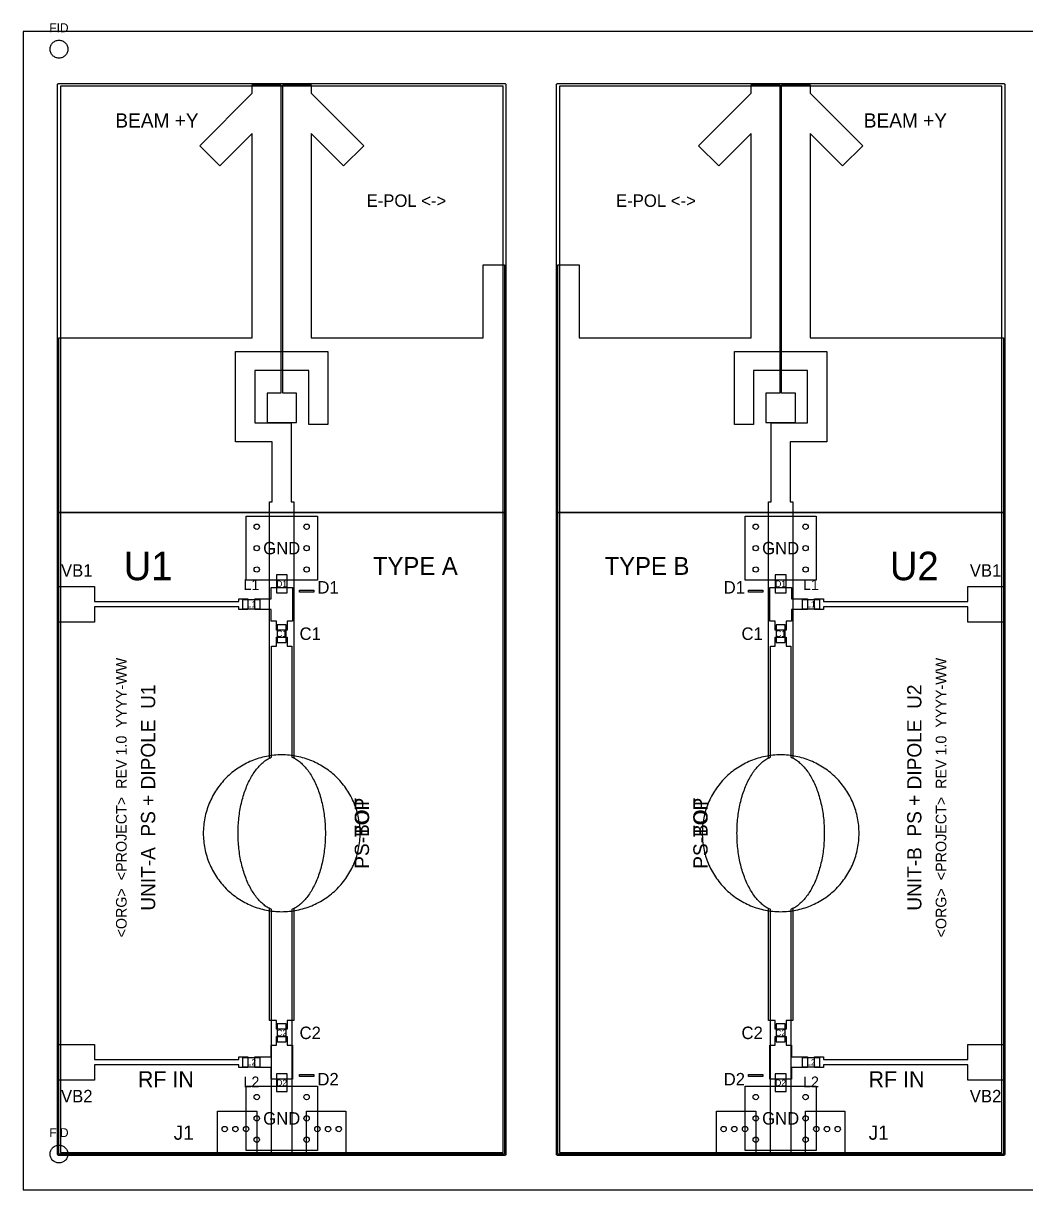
# Model space of a CAD drawing. Header units: millimetres. Extents: x -2 to 225, y -2 to 64.
# Drawn here: x -2 to 54.2, y -2 to 63.5 of the extents above; entities that cross this region are included whole.
import ezdxf
from ezdxf.enums import TextEntityAlignment as Align

# ---------------------------------------------------------------- set-up
doc = ezdxf.new("R2010")
doc.units = ezdxf.units.MM
for name, color, linetype in [('ASSY_BOT', 4, 'Continuous'), ('ASSY_TOP', 4, 'Continuous'), ('BOT', 5, 'Continuous'), ('MID', 3, 'Continuous'), ('MID_CUTOUT', 3, 'Continuous'), ('OUTLINE', 7, 'Continuous'), ('PORT', 2, 'Continuous'), ('SILK_BOT', 8, 'Continuous'), ('SILK_TOP', 7, 'Continuous'), ('TOP', 1, 'Continuous'), ('VIA', 6, 'Continuous')]:
    doc.layers.add(name, color=color, linetype=linetype)

msp = doc.modelspace()

# ---------------------------------------------------------------- linework, layer by layer
at = {"layer": 'ASSY_BOT'}
for points in [[(12.25, 6.3), (12.75, 6.3), (12.75, 7.3), (12.25, 7.3)], [(40.25, 6.3), (40.75, 6.3), (40.75, 7.3), (40.25, 7.3)], [(10.3, 4.9), (11.3, 4.9), (11.3, 5.4), (10.3, 5.4)], [(41.7, 4.9), (42.7, 4.9), (42.7, 5.4), (41.7, 5.4)], [(12.2, 3.5), (12.8, 3.5), (12.8, 4.5), (12.2, 4.5)], [(40.2, 3.5), (40.8, 3.5), (40.8, 4.5), (40.2, 4.5)]]:
    msp.add_lwpolyline(points, close=True, dxfattribs=at)
at = {"layer": 'ASSY_TOP'}
for points in [[(12.2, 31.5), (12.8, 31.5), (12.8, 32.5), (12.2, 32.5)], [(40.2, 31.5), (40.8, 31.5), (40.8, 32.5), (40.2, 32.5)], [(10.3, 30.6), (11.3, 30.6), (11.3, 31.1), (10.3, 31.1)], [(41.7, 30.6), (42.7, 30.6), (42.7, 31.1), (41.7, 31.1)], [(12.25, 28.7), (12.75, 28.7), (12.75, 29.7), (12.25, 29.7)], [(40.25, 28.7), (40.75, 28.7), (40.75, 29.7), (40.25, 29.7)]]:
    msp.add_lwpolyline(points, close=True, dxfattribs=at)
at = {"layer": 'BOT'}
for points in [[(11.731, 13.822), (11.675, 13.857), (11.618, 13.895), (11.562, 13.935), (11.507, 13.977), (11.452, 14.022), (11.398, 14.07), (11.345, 14.12), (11.292, 14.172), (11.24, 14.226), (11.189, 14.283), (11.139, 14.342), (11.089, 14.403), (11.041, 14.466), (10.993, 14.531), (10.946, 14.599), (10.9, 14.668), (10.855, 14.74), (10.811, 14.813), (10.768, 14.889), (10.726, 14.966), (10.685, 15.045), (10.645, 15.126), (10.606, 15.209), (10.569, 15.293), (10.532, 15.379), (10.497, 15.466), (10.463, 15.555), (10.43, 15.646), (10.399, 15.738), (10.368, 15.831), (10.339, 15.926), (10.312, 16.022), (10.285, 16.119), (10.26, 16.217), (10.236, 16.316), (10.214, 16.416), (10.193, 16.518), (10.174, 16.62), (10.155, 16.723), (10.139, 16.826), (10.123, 16.931), (10.11, 17.036), (10.097, 17.142), (10.086, 17.248), (10.077, 17.354), (10.068, 17.461), (10.062, 17.569), (10.057, 17.676), (10.053, 17.784), (10.051, 17.892), (10.05, 18), (10.051, 18.108), (10.053, 18.216), (10.057, 18.324), (10.062, 18.431), (10.068, 18.539), (10.077, 18.646), (10.086, 18.752), (10.097, 18.858), (10.11, 18.964), (10.123, 19.069), (10.139, 19.174), (10.155, 19.277), (10.174, 19.38), (10.193, 19.482), (10.214, 19.584), (10.236, 19.684), (10.26, 19.783), (10.285, 19.881), (10.312, 19.978), (10.339, 20.074), (10.368, 20.169), (10.399, 20.262), (10.43, 20.354), (10.463, 20.445), (10.497, 20.534), (10.532, 20.621), (10.569, 20.707), (10.606, 20.791), (10.645, 20.874), (10.685, 20.955), (10.726, 21.034), (10.768, 21.111), (10.811, 21.187), (10.855, 21.26), (10.9, 21.332), (10.946, 21.401), (10.993, 21.469), (11.041, 21.534), (11.089, 21.597), (11.139, 21.658), (11.189, 21.717), (11.24, 21.774), (11.292, 21.828), (11.345, 21.88), (11.398, 21.93), (11.452, 21.978), (11.507, 22.023), (11.562, 22.065), (11.618, 22.105), (11.675, 22.143), (11.731, 22.178), (11.789, 22.211), (11.815, 22.224), (11.815, 35.99), (11.815, 36), (11.815, 36.6), (11.965, 36.6), (11.965, 39.965), (9.915, 39.965), (9.915, 40.5), (9.915, 41.035), (9.915, 43.965), (9.915, 44.5), (9.915, 45.035), (15.085, 45.035), (15.085, 44.5), (15.085, 43.965), (15.085, 40.93), (14.015, 40.93), (14.015, 43.965), (10.985, 43.965), (10.985, 41.035), (11.965, 41.035), (13.035, 41.035), (13.035, 39.965), (13.035, 36.6), (13.185, 36.6), (13.185, 36), (13.185, 35.99), (13.185, 22.224), (13.211, 22.211), (13.269, 22.178), (13.325, 22.143), (13.382, 22.105), (13.438, 22.065), (13.493, 22.023), (13.548, 21.978), (13.602, 21.93), (13.655, 21.88), (13.708, 21.828), (13.76, 21.774), (13.811, 21.717), (13.861, 21.658), (13.911, 21.597), (13.959, 21.534), (14.007, 21.469), (14.054, 21.401), (14.1, 21.332), (14.145, 21.26), (14.189, 21.187), (14.232, 21.111), (14.274, 21.034), (14.315, 20.955), (14.355, 20.874), (14.394, 20.791), (14.431, 20.707), (14.468, 20.621), (14.503, 20.534), (14.537, 20.445), (14.57, 20.354), (14.601, 20.262), (14.632, 20.169), (14.661, 20.074), (14.688, 19.978), (14.715, 19.881), (14.74, 19.783), (14.764, 19.684), (14.786, 19.584), (14.807, 19.482), (14.826, 19.38), (14.845, 19.277), (14.861, 19.174), (14.877, 19.069), (14.89, 18.964), (14.903, 18.858), (14.914, 18.752), (14.923, 18.646), (14.932, 18.539), (14.938, 18.431), (14.943, 18.324), (14.947, 18.216), (14.949, 18.108), (14.95, 18), (14.949, 17.892), (14.947, 17.784), (14.943, 17.676), (14.938, 17.569), (14.932, 17.461), (14.923, 17.354), (14.914, 17.248), (14.903, 17.142), (14.89, 17.036), (14.877, 16.931), (14.861, 16.826), (14.845, 16.723), (14.826, 16.62), (14.807, 16.518), (14.786, 16.416), (14.764, 16.316), (14.74, 16.217), (14.715, 16.119), (14.688, 16.022), (14.661, 15.926), (14.632, 15.831), (14.601, 15.738), (14.57, 15.646), (14.537, 15.555), (14.503, 15.466), (14.468, 15.379), (14.431, 15.293), (14.394, 15.209), (14.355, 15.126), (14.315, 15.045), (14.274, 14.966), (14.232, 14.889), (14.189, 14.813), (14.145, 14.74), (14.1, 14.668), (14.054, 14.599), (14.007, 14.531), (13.959, 14.466), (13.911, 14.403), (13.861, 14.342), (13.811, 14.283), (13.76, 14.226), (13.708, 14.172), (13.655, 14.12), (13.602, 14.07), (13.548, 14.022), (13.493, 13.977), (13.438, 13.935), (13.382, 13.895), (13.325, 13.857), (13.269, 13.822), (13.211, 13.789), (13.185, 13.776), (13.185, 7.5), (12.8, 7.5), (12.8, 7), (12.2, 7), (12.2, 7.5), (11.815, 7.5), (11.815, 13.776), (11.789, 13.789)], [(39.815, 7.5), (39.815, 13.776), (39.789, 13.789), (39.731, 13.822), (39.675, 13.857), (39.618, 13.895), (39.562, 13.935), (39.507, 13.977), (39.452, 14.022), (39.398, 14.07), (39.345, 14.12), (39.292, 14.172), (39.24, 14.226), (39.189, 14.283), (39.139, 14.342), (39.089, 14.403), (39.041, 14.466), (38.993, 14.531), (38.946, 14.599), (38.9, 14.668), (38.855, 14.74), (38.811, 14.813), (38.768, 14.889), (38.726, 14.966), (38.685, 15.045), (38.645, 15.126), (38.606, 15.209), (38.569, 15.293), (38.532, 15.379), (38.497, 15.466), (38.463, 15.555), (38.43, 15.646), (38.399, 15.738), (38.368, 15.831), (38.339, 15.926), (38.312, 16.022), (38.285, 16.119), (38.26, 16.217), (38.236, 16.316), (38.214, 16.416), (38.193, 16.518), (38.174, 16.62), (38.155, 16.723), (38.139, 16.826), (38.123, 16.931), (38.11, 17.036), (38.097, 17.142), (38.086, 17.248), (38.077, 17.354), (38.068, 17.461), (38.062, 17.569), (38.057, 17.676), (38.053, 17.784), (38.051, 17.892), (38.05, 18), (38.051, 18.108), (38.053, 18.216), (38.057, 18.324), (38.062, 18.431), (38.068, 18.539), (38.077, 18.646), (38.086, 18.752), (38.097, 18.858), (38.11, 18.964), (38.123, 19.069), (38.139, 19.174), (38.155, 19.277), (38.174, 19.38), (38.193, 19.482), (38.214, 19.584), (38.236, 19.684), (38.26, 19.783), (38.285, 19.881), (38.312, 19.978), (38.339, 20.074), (38.368, 20.169), (38.399, 20.262), (38.43, 20.354), (38.463, 20.445), (38.497, 20.534), (38.532, 20.621), (38.569, 20.707), (38.606, 20.791), (38.645, 20.874), (38.685, 20.955), (38.726, 21.034), (38.768, 21.111), (38.811, 21.187), (38.855, 21.26), (38.9, 21.332), (38.946, 21.401), (38.993, 21.469), (39.041, 21.534), (39.089, 21.597), (39.139, 21.658), (39.189, 21.717), (39.24, 21.774), (39.292, 21.828), (39.345, 21.88), (39.398, 21.93), (39.452, 21.978), (39.507, 22.023), (39.562, 22.065), (39.618, 22.105), (39.675, 22.143), (39.731, 22.178), (39.789, 22.211), (39.815, 22.224), (39.815, 35.99), (39.815, 36), (39.815, 36.6), (39.965, 36.6), (39.965, 39.965), (39.965, 41.035), (41.035, 41.035), (42.015, 41.035), (42.015, 43.965), (38.985, 43.965), (38.985, 40.93), (37.915, 40.93), (37.915, 43.965), (37.915, 44.5), (37.915, 45.035), (43.085, 45.035), (43.085, 44.5), (43.085, 43.965), (43.085, 41.035), (43.085, 40.5), (43.085, 39.965), (41.035, 39.965), (41.035, 36.6), (41.185, 36.6), (41.185, 36), (41.185, 35.99), (41.185, 22.224), (41.211, 22.211), (41.269, 22.178), (41.325, 22.143), (41.382, 22.105), (41.438, 22.065), (41.493, 22.023), (41.548, 21.978), (41.602, 21.93), (41.655, 21.88), (41.708, 21.828), (41.76, 21.774), (41.811, 21.717), (41.861, 21.658), (41.911, 21.597), (41.959, 21.534), (42.007, 21.469), (42.054, 21.401), (42.1, 21.332), (42.145, 21.26), (42.189, 21.187), (42.232, 21.111), (42.274, 21.034), (42.315, 20.955), (42.355, 20.874), (42.394, 20.791), (42.431, 20.707), (42.468, 20.621), (42.503, 20.534), (42.537, 20.445), (42.57, 20.354), (42.601, 20.262), (42.632, 20.169), (42.661, 20.074), (42.688, 19.978), (42.715, 19.881), (42.74, 19.783), (42.764, 19.684), (42.786, 19.584), (42.807, 19.482), (42.826, 19.38), (42.845, 19.277), (42.861, 19.174), (42.877, 19.069), (42.89, 18.964), (42.903, 18.858), (42.914, 18.752), (42.923, 18.646), (42.932, 18.539), (42.938, 18.431), (42.943, 18.324), (42.947, 18.216), (42.949, 18.108), (42.95, 18), (42.949, 17.892), (42.947, 17.784), (42.943, 17.676), (42.938, 17.569), (42.932, 17.461), (42.923, 17.354), (42.914, 17.248), (42.903, 17.142), (42.89, 17.036), (42.877, 16.931), (42.861, 16.826), (42.845, 16.723), (42.826, 16.62), (42.807, 16.518), (42.786, 16.416), (42.764, 16.316), (42.74, 16.217), (42.715, 16.119), (42.688, 16.022), (42.661, 15.926), (42.632, 15.831), (42.601, 15.738), (42.57, 15.646), (42.537, 15.555), (42.503, 15.466), (42.468, 15.379), (42.431, 15.293), (42.394, 15.209), (42.355, 15.126), (42.315, 15.045), (42.274, 14.966), (42.232, 14.889), (42.189, 14.813), (42.145, 14.74), (42.1, 14.668), (42.054, 14.599), (42.007, 14.531), (41.959, 14.466), (41.911, 14.403), (41.861, 14.342), (41.811, 14.283), (41.76, 14.226), (41.708, 14.172), (41.655, 14.12), (41.602, 14.07), (41.548, 14.022), (41.493, 13.977), (41.438, 13.935), (41.382, 13.895), (41.325, 13.857), (41.269, 13.822), (41.211, 13.789), (41.185, 13.776), (41.185, 7.5), (40.8, 7.5), (40.8, 7), (40.2, 7), (40.2, 7.5)], [(11.5, 4.85), (11, 4.85), (11, 5.45), (11.5, 5.45), (11.9, 5.45), (11.9, 6.1), (12.2, 6.1), (12.2, 6.6), (12.8, 6.6), (12.8, 6.1), (13.1, 6.1), (13.1, 4.2), (11.9, 4.2), (11.9, 4.85)], [(40.2, 6.6), (40.8, 6.6), (40.8, 6.1), (41.1, 6.1), (41.1, 5.45), (41.5, 5.45), (42, 5.45), (42, 4.85), (41.5, 4.85), (41.1, 4.85), (41.1, 4.2), (39.9, 4.2), (39.9, 6.1), (40.2, 6.1)], [(10.6, 4.85), (10.1, 4.85), (10.1, 5), (2, 5), (2, 4.15), (0, 4.15), (0, 6.15), (2, 6.15), (2, 5.3), (10.1, 5.3), (10.1, 5.45), (10.6, 5.45)], [(42.9, 5.45), (42.9, 5.3), (51, 5.3), (51, 6.15), (53, 6.15), (53, 4.15), (51, 4.15), (51, 5), (42.9, 5), (42.9, 4.85), (42.4, 4.85), (42.4, 5.45)], [(10.5, 3.8), (14.5, 3.8), (14.5, 0.2), (10.5, 0.2)], [(42.5, 3.8), (42.5, 0.2), (38.5, 0.2), (38.5, 3.8)]]:
    msp.add_lwpolyline(points, close=True, dxfattribs=at)
at = {"layer": 'MID'}
for points in [[(25, 36), (25, 0), (0, 0), (0, 36)], [(28, 36), (53, 36), (53, 0), (28, 0)]]:
    msp.add_lwpolyline(points, close=True, dxfattribs=at)
at = {"layer": 'MID_CUTOUT'}
for points in [[(16.888, 18.324), (16.879, 18.431), (16.867, 18.539), (16.852, 18.646), (16.835, 18.752), (16.815, 18.858), (16.793, 18.964), (16.768, 19.069), (16.741, 19.174), (16.711, 19.277), (16.678, 19.38), (16.643, 19.482), (16.605, 19.584), (16.565, 19.684), (16.523, 19.783), (16.478, 19.881), (16.43, 19.978), (16.38, 20.074), (16.328, 20.169), (16.274, 20.262), (16.217, 20.354), (16.158, 20.445), (16.097, 20.534), (16.034, 20.621), (15.969, 20.707), (15.901, 20.791), (15.832, 20.874), (15.76, 20.955), (15.687, 21.034), (15.611, 21.111), (15.534, 21.187), (15.455, 21.26), (15.374, 21.332), (15.291, 21.401), (15.207, 21.469), (15.121, 21.534), (15.034, 21.597), (14.945, 21.658), (14.854, 21.717), (14.762, 21.774), (14.669, 21.828), (14.574, 21.88), (14.478, 21.93), (14.381, 21.978), (14.283, 22.023), (14.184, 22.065), (14.084, 22.105), (13.982, 22.143), (13.88, 22.178), (13.777, 22.211), (13.674, 22.241), (13.569, 22.268), (13.464, 22.293), (13.358, 22.315), (13.252, 22.335), (13.146, 22.352), (13.039, 22.367), (12.931, 22.379), (12.824, 22.388), (12.716, 22.395), (12.608, 22.399), (12.5, 22.4), (12.392, 22.399), (12.284, 22.395), (12.176, 22.388), (12.069, 22.379), (11.961, 22.367), (11.854, 22.352), (11.748, 22.335), (11.642, 22.315), (11.536, 22.293), (11.431, 22.268), (11.326, 22.241), (11.223, 22.211), (11.12, 22.178), (11.018, 22.143), (10.916, 22.105), (10.816, 22.065), (10.717, 22.023), (10.619, 21.978), (10.522, 21.93), (10.426, 21.88), (10.331, 21.828), (10.238, 21.774), (10.146, 21.717), (10.055, 21.658), (9.966, 21.597), (9.879, 21.534), (9.793, 21.469), (9.709, 21.401), (9.626, 21.332), (9.545, 21.26), (9.466, 21.187), (9.389, 21.111), (9.313, 21.034), (9.24, 20.955), (9.168, 20.874), (9.099, 20.791), (9.031, 20.707), (8.966, 20.621), (8.903, 20.534), (8.842, 20.445), (8.783, 20.354), (8.726, 20.262), (8.672, 20.169), (8.62, 20.074), (8.57, 19.978), (8.522, 19.881), (8.477, 19.783), (8.435, 19.684), (8.395, 19.584), (8.357, 19.482), (8.322, 19.38), (8.289, 19.277), (8.259, 19.174), (8.232, 19.069), (8.207, 18.964), (8.185, 18.858), (8.165, 18.752), (8.148, 18.646), (8.133, 18.539), (8.121, 18.431), (8.112, 18.324), (8.105, 18.216), (8.101, 18.108), (8.1, 18), (8.101, 17.892), (8.105, 17.784), (8.112, 17.676), (8.121, 17.569), (8.133, 17.461), (8.148, 17.354), (8.165, 17.248), (8.185, 17.142), (8.207, 17.036), (8.232, 16.931), (8.259, 16.826), (8.289, 16.723), (8.322, 16.62), (8.357, 16.518), (8.395, 16.416), (8.435, 16.316), (8.477, 16.217), (8.522, 16.119), (8.57, 16.022), (8.62, 15.926), (8.672, 15.831), (8.726, 15.738), (8.783, 15.646), (8.842, 15.555), (8.903, 15.466), (8.966, 15.379), (9.031, 15.293), (9.099, 15.209), (9.168, 15.126), (9.24, 15.045), (9.313, 14.966), (9.389, 14.889), (9.466, 14.813), (9.545, 14.74), (9.626, 14.668), (9.709, 14.599), (9.793, 14.531), (9.879, 14.466), (9.966, 14.403), (10.055, 14.342), (10.146, 14.283), (10.238, 14.226), (10.331, 14.172), (10.426, 14.12), (10.522, 14.07), (10.619, 14.022), (10.717, 13.977), (10.816, 13.935), (10.916, 13.895), (11.018, 13.857), (11.12, 13.822), (11.223, 13.789), (11.326, 13.759), (11.431, 13.732), (11.536, 13.707), (11.642, 13.685), (11.748, 13.665), (11.854, 13.648), (11.961, 13.633), (12.069, 13.621), (12.176, 13.612), (12.284, 13.605), (12.392, 13.601), (12.5, 13.6), (12.608, 13.601), (12.716, 13.605), (12.824, 13.612), (12.931, 13.621), (13.039, 13.633), (13.146, 13.648), (13.252, 13.665), (13.358, 13.685), (13.464, 13.707), (13.569, 13.732), (13.674, 13.759), (13.777, 13.789), (13.88, 13.822), (13.982, 13.857), (14.084, 13.895), (14.184, 13.935), (14.283, 13.977), (14.381, 14.022), (14.478, 14.07), (14.574, 14.12), (14.669, 14.172), (14.762, 14.226), (14.854, 14.283), (14.945, 14.342), (15.034, 14.403), (15.121, 14.466), (15.207, 14.531), (15.291, 14.599), (15.374, 14.668), (15.455, 14.74), (15.534, 14.813), (15.611, 14.889), (15.687, 14.966), (15.76, 15.045), (15.832, 15.126), (15.901, 15.209), (15.969, 15.293), (16.034, 15.379), (16.097, 15.466), (16.158, 15.555), (16.217, 15.646), (16.274, 15.738), (16.328, 15.831), (16.38, 15.926), (16.43, 16.022), (16.478, 16.119), (16.523, 16.217), (16.565, 16.316), (16.605, 16.416), (16.643, 16.518), (16.678, 16.62), (16.711, 16.723), (16.741, 16.826), (16.768, 16.931), (16.793, 17.036), (16.815, 17.142), (16.835, 17.248), (16.852, 17.354), (16.867, 17.461), (16.879, 17.569), (16.888, 17.676), (16.895, 17.784), (16.899, 17.892), (16.9, 18), (16.899, 18.108), (16.895, 18.216)], [(36.101, 17.892), (36.105, 17.784), (36.112, 17.676), (36.121, 17.569), (36.133, 17.461), (36.148, 17.354), (36.165, 17.248), (36.185, 17.142), (36.207, 17.036), (36.232, 16.931), (36.259, 16.826), (36.289, 16.723), (36.322, 16.62), (36.357, 16.518), (36.395, 16.416), (36.435, 16.316), (36.477, 16.217), (36.522, 16.119), (36.57, 16.022), (36.62, 15.926), (36.672, 15.831), (36.726, 15.738), (36.783, 15.646), (36.842, 15.555), (36.903, 15.466), (36.966, 15.379), (37.031, 15.293), (37.099, 15.209), (37.168, 15.126), (37.24, 15.045), (37.313, 14.966), (37.389, 14.889), (37.466, 14.813), (37.545, 14.74), (37.626, 14.668), (37.709, 14.599), (37.793, 14.531), (37.879, 14.466), (37.966, 14.403), (38.055, 14.342), (38.146, 14.283), (38.238, 14.226), (38.331, 14.172), (38.426, 14.12), (38.522, 14.07), (38.619, 14.022), (38.717, 13.977), (38.816, 13.935), (38.916, 13.895), (39.018, 13.857), (39.12, 13.822), (39.223, 13.789), (39.326, 13.759), (39.431, 13.732), (39.536, 13.707), (39.642, 13.685), (39.748, 13.665), (39.854, 13.648), (39.961, 13.633), (40.069, 13.621), (40.176, 13.612), (40.284, 13.605), (40.392, 13.601), (40.5, 13.6), (40.608, 13.601), (40.716, 13.605), (40.824, 13.612), (40.931, 13.621), (41.039, 13.633), (41.146, 13.648), (41.252, 13.665), (41.358, 13.685), (41.464, 13.707), (41.569, 13.732), (41.674, 13.759), (41.777, 13.789), (41.88, 13.822), (41.982, 13.857), (42.084, 13.895), (42.184, 13.935), (42.283, 13.977), (42.381, 14.022), (42.478, 14.07), (42.574, 14.12), (42.669, 14.172), (42.762, 14.226), (42.854, 14.283), (42.945, 14.342), (43.034, 14.403), (43.121, 14.466), (43.207, 14.531), (43.291, 14.599), (43.374, 14.668), (43.455, 14.74), (43.534, 14.813), (43.611, 14.889), (43.687, 14.966), (43.76, 15.045), (43.832, 15.126), (43.901, 15.209), (43.969, 15.293), (44.034, 15.379), (44.097, 15.466), (44.158, 15.555), (44.217, 15.646), (44.274, 15.738), (44.328, 15.831), (44.38, 15.926), (44.43, 16.022), (44.478, 16.119), (44.523, 16.217), (44.565, 16.316), (44.605, 16.416), (44.643, 16.518), (44.678, 16.62), (44.711, 16.723), (44.741, 16.826), (44.768, 16.931), (44.793, 17.036), (44.815, 17.142), (44.835, 17.248), (44.852, 17.354), (44.867, 17.461), (44.879, 17.569), (44.888, 17.676), (44.895, 17.784), (44.899, 17.892), (44.9, 18), (44.899, 18.108), (44.895, 18.216), (44.888, 18.324), (44.879, 18.431), (44.867, 18.539), (44.852, 18.646), (44.835, 18.752), (44.815, 18.858), (44.793, 18.964), (44.768, 19.069), (44.741, 19.174), (44.711, 19.277), (44.678, 19.38), (44.643, 19.482), (44.605, 19.584), (44.565, 19.684), (44.523, 19.783), (44.478, 19.881), (44.43, 19.978), (44.38, 20.074), (44.328, 20.169), (44.274, 20.262), (44.217, 20.354), (44.158, 20.445), (44.097, 20.534), (44.034, 20.621), (43.969, 20.707), (43.901, 20.791), (43.832, 20.874), (43.76, 20.955), (43.687, 21.034), (43.611, 21.111), (43.534, 21.187), (43.455, 21.26), (43.374, 21.332), (43.291, 21.401), (43.207, 21.469), (43.121, 21.534), (43.034, 21.597), (42.945, 21.658), (42.854, 21.717), (42.762, 21.774), (42.669, 21.828), (42.574, 21.88), (42.478, 21.93), (42.381, 21.978), (42.283, 22.023), (42.184, 22.065), (42.084, 22.105), (41.982, 22.143), (41.88, 22.178), (41.777, 22.211), (41.674, 22.241), (41.569, 22.268), (41.464, 22.293), (41.358, 22.315), (41.252, 22.335), (41.146, 22.352), (41.039, 22.367), (40.931, 22.379), (40.824, 22.388), (40.716, 22.395), (40.608, 22.399), (40.5, 22.4), (40.392, 22.399), (40.284, 22.395), (40.176, 22.388), (40.069, 22.379), (39.961, 22.367), (39.854, 22.352), (39.748, 22.335), (39.642, 22.315), (39.536, 22.293), (39.431, 22.268), (39.326, 22.241), (39.223, 22.211), (39.12, 22.178), (39.018, 22.143), (38.916, 22.105), (38.816, 22.065), (38.717, 22.023), (38.619, 21.978), (38.522, 21.93), (38.426, 21.88), (38.331, 21.828), (38.238, 21.774), (38.146, 21.717), (38.055, 21.658), (37.966, 21.597), (37.879, 21.534), (37.793, 21.469), (37.709, 21.401), (37.626, 21.332), (37.545, 21.26), (37.466, 21.187), (37.389, 21.111), (37.313, 21.034), (37.24, 20.955), (37.168, 20.874), (37.099, 20.791), (37.031, 20.707), (36.966, 20.621), (36.903, 20.534), (36.842, 20.445), (36.783, 20.354), (36.726, 20.262), (36.672, 20.169), (36.62, 20.074), (36.57, 19.978), (36.522, 19.881), (36.477, 19.783), (36.435, 19.684), (36.395, 19.584), (36.357, 19.482), (36.322, 19.38), (36.289, 19.277), (36.259, 19.174), (36.232, 19.069), (36.207, 18.964), (36.185, 18.858), (36.165, 18.752), (36.148, 18.646), (36.133, 18.539), (36.121, 18.431), (36.112, 18.324), (36.105, 18.216), (36.101, 18.108), (36.1, 18)]]:
    msp.add_lwpolyline(points, close=True, dxfattribs=at)
at = {"layer": 'OUTLINE'}
msp.add_lwpolyline([(166, -2), (166, 63), (-2, 63), (-2, -2)], close=True, dxfattribs=at)
at = {"layer": 'PORT'}
for points in [[(11.927, 0.02), (13.073, 0.02), (13.073, 0), (11.927, 0)], [(41.073, 0), (39.927, 0), (39.927, 0.02), (41.073, 0.02)]]:
    msp.add_lwpolyline(points, close=True, dxfattribs=at)
at = {"layer": 'SILK_BOT'}
for points in [[(13.5, 4.47), (14.3, 4.47), (14.3, 4.35), (13.5, 4.35)], [(39.5, 4.47), (39.5, 4.35), (38.7, 4.35), (38.7, 4.47)]]:
    msp.add_lwpolyline(points, close=True, dxfattribs=at)
at = {"layer": 'SILK_TOP'}
for points in [[(-0.016, -0.078), (-0.023, -0.077), (-0.031, -0.074), (-0.038, -0.071), (-0.044, -0.067), (-0.051, -0.062), (-0.057, -0.057), (-0.062, -0.051), (-0.067, -0.044), (-0.071, -0.038), (-0.074, -0.031), (-0.077, -0.023), (-0.078, -0.016), (-0.08, -0.008), (-0.08, 0), (-0.08, 60), (-0.08, 60.008), (-0.078, 60.016), (-0.077, 60.023), (-0.074, 60.031), (-0.071, 60.038), (-0.067, 60.044), (-0.062, 60.051), (-0.057, 60.057), (-0.051, 60.062), (-0.044, 60.067), (-0.038, 60.071), (-0.031, 60.074), (-0.023, 60.077), (-0.016, 60.078), (-0.008, 60.08), (0, 60.08), (25, 60.08), (25.008, 60.08), (25.016, 60.078), (25.023, 60.077), (25.031, 60.074), (25.038, 60.071), (25.044, 60.067), (25.051, 60.062), (25.057, 60.057), (25.062, 60.051), (25.067, 60.044), (25.071, 60.038), (25.074, 60.031), (25.077, 60.023), (25.078, 60.016), (25.08, 60.008), (25.08, 60), (25.08, 0), (25.08, -0.008), (25.078, -0.016), (25.077, -0.023), (25.074, -0.031), (25.071, -0.038), (25.067, -0.044), (25.062, -0.051), (25.057, -0.057), (25.051, -0.062), (25.044, -0.067), (25.038, -0.071), (25.031, -0.074), (25.023, -0.077), (25.016, -0.078), (25.008, -0.08), (25, -0.08), (0, -0.08), (-0.008, -0.08)], [(0.08, 0.08), (24.92, 0.08), (24.92, 59.92), (0.08, 59.92)], [(27.977, -0.077), (27.969, -0.074), (27.962, -0.071), (27.956, -0.067), (27.949, -0.062), (27.943, -0.057), (27.938, -0.051), (27.933, -0.044), (27.929, -0.038), (27.926, -0.031), (27.923, -0.023), (27.922, -0.016), (27.92, -0.008), (27.92, 0), (27.92, 60), (27.92, 60.008), (27.922, 60.016), (27.923, 60.023), (27.926, 60.031), (27.929, 60.038), (27.933, 60.044), (27.938, 60.051), (27.943, 60.057), (27.949, 60.062), (27.956, 60.067), (27.962, 60.071), (27.969, 60.074), (27.977, 60.077), (27.984, 60.078), (27.992, 60.08), (28, 60.08), (53, 60.08), (53.008, 60.08), (53.016, 60.078), (53.023, 60.077), (53.031, 60.074), (53.038, 60.071), (53.044, 60.067), (53.051, 60.062), (53.057, 60.057), (53.062, 60.051), (53.067, 60.044), (53.071, 60.038), (53.074, 60.031), (53.077, 60.023), (53.078, 60.016), (53.08, 60.008), (53.08, 60), (53.08, 0), (53.08, -0.008), (53.078, -0.016), (53.077, -0.023), (53.074, -0.031), (53.071, -0.038), (53.067, -0.044), (53.062, -0.051), (53.057, -0.057), (53.051, -0.062), (53.044, -0.067), (53.038, -0.071), (53.031, -0.074), (53.023, -0.077), (53.016, -0.078), (53.008, -0.08), (53, -0.08), (28, -0.08), (27.992, -0.08), (27.984, -0.078)], [(28.08, 59.92), (28.08, 0.08), (52.92, 0.08), (52.92, 59.92)], [(14.3, 31.53), (13.5, 31.53), (13.5, 31.65), (14.3, 31.65)], [(38.7, 31.53), (38.7, 31.65), (39.5, 31.65), (39.5, 31.53)]]:
    msp.add_lwpolyline(points, close=True, dxfattribs=at)
at = {"layer": 'TOP'}
for points in [[(0.416, 61.722), (0.387, 61.683), (0.354, 61.646), (0.317, 61.613), (0.278, 61.584), (0.236, 61.559), (0.191, 61.538), (0.145, 61.522), (0.098, 61.51), (0.049, 61.502), (0, 61.5), (-0.049, 61.502), (-0.098, 61.51), (-0.145, 61.522), (-0.191, 61.538), (-0.236, 61.559), (-0.278, 61.584), (-0.317, 61.613), (-0.354, 61.646), (-0.387, 61.683), (-0.416, 61.722), (-0.441, 61.764), (-0.462, 61.809), (-0.478, 61.855), (-0.49, 61.902), (-0.498, 61.951), (-0.5, 62), (-0.498, 62.049), (-0.49, 62.098), (-0.478, 62.145), (-0.462, 62.191), (-0.441, 62.236), (-0.416, 62.278), (-0.387, 62.317), (-0.354, 62.354), (-0.317, 62.387), (-0.278, 62.416), (-0.236, 62.441), (-0.191, 62.462), (-0.145, 62.478), (-0.098, 62.49), (-0.049, 62.498), (0, 62.5), (0.049, 62.498), (0.098, 62.49), (0.145, 62.478), (0.191, 62.462), (0.236, 62.441), (0.278, 62.416), (0.317, 62.387), (0.354, 62.354), (0.387, 62.317), (0.416, 62.278), (0.441, 62.236), (0.462, 62.191), (0.478, 62.145), (0.49, 62.098), (0.498, 62.049), (0.5, 62), (0.498, 61.951), (0.49, 61.902), (0.478, 61.855), (0.462, 61.809), (0.441, 61.764)], [(12.555, 42.7), (12.555, 45.79), (12.555, 45.8), (12.555, 60), (14.155, 60), (14.155, 59.531), (17.103, 56.584), (15.971, 55.452), (14.155, 57.269), (14.155, 45.8), (23.8, 45.8), (23.8, 49.9), (25, 49.9), (25, 45.8), (25, 45.79), (25, 36), (0, 36), (0, 45.8), (10.845, 45.8), (10.845, 57.269), (9.029, 55.452), (7.897, 56.584), (10.845, 59.531), (10.845, 60), (12.445, 60), (12.445, 45.8), (12.445, 45.79), (12.445, 42.7), (11.675, 42.7), (11.675, 41.05), (13.325, 41.05), (13.325, 42.7)], [(28, 49.9), (29.2, 49.9), (29.2, 45.8), (38.845, 45.8), (38.845, 57.269), (37.029, 55.452), (35.897, 56.584), (38.845, 59.531), (38.845, 60), (40.445, 60), (40.445, 45.8), (40.445, 45.79), (40.445, 42.7), (39.675, 42.7), (39.675, 41.05), (41.325, 41.05), (41.325, 42.7), (40.555, 42.7), (40.555, 45.79), (40.555, 45.8), (40.555, 60), (42.155, 60), (42.155, 59.531), (45.103, 56.584), (43.971, 55.452), (42.155, 57.269), (42.155, 45.8), (53, 45.8), (53, 36), (28, 36), (28, 45.79), (28, 45.8)], [(10.5, 35.8), (14.5, 35.8), (14.5, 32.2), (10.5, 32.2)], [(42.5, 32.2), (38.5, 32.2), (38.5, 35.8), (42.5, 35.8)], [(2, 30.7), (2, 29.85), (0, 29.85), (0, 31.85), (2, 31.85), (2, 31), (10.1, 31), (10.1, 31.15), (10.6, 31.15), (10.6, 30.55), (10.1, 30.55), (10.1, 30.7)], [(11.9, 30.55), (11.5, 30.55), (11, 30.55), (11, 31.15), (11.5, 31.15), (11.9, 31.15), (11.9, 31.8), (13.1, 31.8), (13.1, 29.9), (12.8, 29.9), (12.8, 29.4), (12.2, 29.4), (12.2, 29.9), (11.9, 29.9)], [(39.9, 31.8), (41.1, 31.8), (41.1, 31.15), (41.5, 31.15), (42, 31.15), (42, 30.55), (41.5, 30.55), (41.1, 30.55), (41.1, 29.9), (40.8, 29.9), (40.8, 29.4), (40.2, 29.4), (40.2, 29.9), (39.9, 29.9)], [(42.9, 30.55), (42.4, 30.55), (42.4, 31.15), (42.9, 31.15), (42.9, 31), (51, 31), (51, 31.85), (53, 31.85), (53, 29.85), (51, 29.85), (51, 30.7), (42.9, 30.7)], [(11.731, 13.822), (11.675, 13.857), (11.618, 13.895), (11.562, 13.935), (11.507, 13.977), (11.452, 14.022), (11.398, 14.07), (11.345, 14.12), (11.292, 14.172), (11.24, 14.226), (11.189, 14.283), (11.139, 14.342), (11.089, 14.403), (11.041, 14.466), (10.993, 14.531), (10.946, 14.599), (10.9, 14.668), (10.855, 14.74), (10.811, 14.813), (10.768, 14.889), (10.726, 14.966), (10.685, 15.045), (10.645, 15.126), (10.606, 15.209), (10.569, 15.293), (10.532, 15.379), (10.497, 15.466), (10.463, 15.555), (10.43, 15.646), (10.399, 15.738), (10.368, 15.831), (10.339, 15.926), (10.312, 16.022), (10.285, 16.119), (10.26, 16.217), (10.236, 16.316), (10.214, 16.416), (10.193, 16.518), (10.174, 16.62), (10.155, 16.723), (10.139, 16.826), (10.123, 16.931), (10.11, 17.036), (10.097, 17.142), (10.086, 17.248), (10.077, 17.354), (10.068, 17.461), (10.062, 17.569), (10.057, 17.676), (10.053, 17.784), (10.051, 17.892), (10.05, 18), (10.051, 18.108), (10.053, 18.216), (10.057, 18.324), (10.062, 18.431), (10.068, 18.539), (10.077, 18.646), (10.086, 18.752), (10.097, 18.858), (10.11, 18.964), (10.123, 19.069), (10.139, 19.174), (10.155, 19.277), (10.174, 19.38), (10.193, 19.482), (10.214, 19.584), (10.236, 19.684), (10.26, 19.783), (10.285, 19.881), (10.312, 19.978), (10.339, 20.074), (10.368, 20.169), (10.399, 20.262), (10.43, 20.354), (10.463, 20.445), (10.497, 20.534), (10.532, 20.621), (10.569, 20.707), (10.606, 20.791), (10.645, 20.874), (10.685, 20.955), (10.726, 21.034), (10.768, 21.111), (10.811, 21.187), (10.855, 21.26), (10.9, 21.332), (10.946, 21.401), (10.993, 21.469), (11.041, 21.534), (11.089, 21.597), (11.139, 21.658), (11.189, 21.717), (11.24, 21.774), (11.292, 21.828), (11.345, 21.88), (11.398, 21.93), (11.452, 21.978), (11.507, 22.023), (11.562, 22.065), (11.618, 22.105), (11.675, 22.143), (11.731, 22.178), (11.789, 22.211), (11.847, 22.241), (11.905, 22.268), (11.927, 22.278), (11.927, 28.5), (12.2, 28.5), (12.2, 29), (12.8, 29), (12.8, 28.5), (13.073, 28.5), (13.073, 22.278), (13.095, 22.268), (13.153, 22.241), (13.211, 22.211), (13.269, 22.178), (13.325, 22.143), (13.382, 22.105), (13.438, 22.065), (13.493, 22.023), (13.548, 21.978), (13.602, 21.93), (13.655, 21.88), (13.708, 21.828), (13.76, 21.774), (13.811, 21.717), (13.861, 21.658), (13.911, 21.597), (13.959, 21.534), (14.007, 21.469), (14.054, 21.401), (14.1, 21.332), (14.145, 21.26), (14.189, 21.187), (14.232, 21.111), (14.274, 21.034), (14.315, 20.955), (14.355, 20.874), (14.394, 20.791), (14.431, 20.707), (14.468, 20.621), (14.503, 20.534), (14.537, 20.445), (14.57, 20.354), (14.601, 20.262), (14.632, 20.169), (14.661, 20.074), (14.688, 19.978), (14.715, 19.881), (14.74, 19.783), (14.764, 19.684), (14.786, 19.584), (14.807, 19.482), (14.826, 19.38), (14.845, 19.277), (14.861, 19.174), (14.877, 19.069), (14.89, 18.964), (14.903, 18.858), (14.914, 18.752), (14.923, 18.646), (14.932, 18.539), (14.938, 18.431), (14.943, 18.324), (14.947, 18.216), (14.949, 18.108), (14.95, 18), (14.949, 17.892), (14.947, 17.784), (14.943, 17.676), (14.938, 17.569), (14.932, 17.461), (14.923, 17.354), (14.914, 17.248), (14.903, 17.142), (14.89, 17.036), (14.877, 16.931), (14.861, 16.826), (14.845, 16.723), (14.826, 16.62), (14.807, 16.518), (14.786, 16.416), (14.764, 16.316), (14.74, 16.217), (14.715, 16.119), (14.688, 16.022), (14.661, 15.926), (14.632, 15.831), (14.601, 15.738), (14.57, 15.646), (14.537, 15.555), (14.503, 15.466), (14.468, 15.379), (14.431, 15.293), (14.394, 15.209), (14.355, 15.126), (14.315, 15.045), (14.274, 14.966), (14.232, 14.889), (14.189, 14.813), (14.145, 14.74), (14.1, 14.668), (14.054, 14.599), (14.007, 14.531), (13.959, 14.466), (13.911, 14.403), (13.861, 14.342), (13.811, 14.283), (13.76, 14.226), (13.708, 14.172), (13.655, 14.12), (13.602, 14.07), (13.548, 14.022), (13.493, 13.977), (13.438, 13.935), (13.382, 13.895), (13.325, 13.857), (13.269, 13.822), (13.211, 13.789), (13.153, 13.759), (13.095, 13.732), (13.073, 13.722), (13.073, 0), (11.927, 0), (11.927, 13.722), (11.905, 13.732), (11.847, 13.759), (11.789, 13.789)], [(39.905, 13.732), (39.847, 13.759), (39.789, 13.789), (39.731, 13.822), (39.675, 13.857), (39.618, 13.895), (39.562, 13.935), (39.507, 13.977), (39.452, 14.022), (39.398, 14.07), (39.345, 14.12), (39.292, 14.172), (39.24, 14.226), (39.189, 14.283), (39.139, 14.342), (39.089, 14.403), (39.041, 14.466), (38.993, 14.531), (38.946, 14.599), (38.9, 14.668), (38.855, 14.74), (38.811, 14.813), (38.768, 14.889), (38.726, 14.966), (38.685, 15.045), (38.645, 15.126), (38.606, 15.209), (38.569, 15.293), (38.532, 15.379), (38.497, 15.466), (38.463, 15.555), (38.43, 15.646), (38.399, 15.738), (38.368, 15.831), (38.339, 15.926), (38.312, 16.022), (38.285, 16.119), (38.26, 16.217), (38.236, 16.316), (38.214, 16.416), (38.193, 16.518), (38.174, 16.62), (38.155, 16.723), (38.139, 16.826), (38.123, 16.931), (38.11, 17.036), (38.097, 17.142), (38.086, 17.248), (38.077, 17.354), (38.068, 17.461), (38.062, 17.569), (38.057, 17.676), (38.053, 17.784), (38.051, 17.892), (38.05, 18), (38.051, 18.108), (38.053, 18.216), (38.057, 18.324), (38.062, 18.431), (38.068, 18.539), (38.077, 18.646), (38.086, 18.752), (38.097, 18.858), (38.11, 18.964), (38.123, 19.069), (38.139, 19.174), (38.155, 19.277), (38.174, 19.38), (38.193, 19.482), (38.214, 19.584), (38.236, 19.684), (38.26, 19.783), (38.285, 19.881), (38.312, 19.978), (38.339, 20.074), (38.368, 20.169), (38.399, 20.262), (38.43, 20.354), (38.463, 20.445), (38.497, 20.534), (38.532, 20.621), (38.569, 20.707), (38.606, 20.791), (38.645, 20.874), (38.685, 20.955), (38.726, 21.034), (38.768, 21.111), (38.811, 21.187), (38.855, 21.26), (38.9, 21.332), (38.946, 21.401), (38.993, 21.469), (39.041, 21.534), (39.089, 21.597), (39.139, 21.658), (39.189, 21.717), (39.24, 21.774), (39.292, 21.828), (39.345, 21.88), (39.398, 21.93), (39.452, 21.978), (39.507, 22.023), (39.562, 22.065), (39.618, 22.105), (39.675, 22.143), (39.731, 22.178), (39.789, 22.211), (39.847, 22.241), (39.905, 22.268), (39.927, 22.278), (39.927, 28.5), (40.2, 28.5), (40.2, 29), (40.8, 29), (40.8, 28.5), (41.073, 28.5), (41.073, 22.278), (41.095, 22.268), (41.153, 22.241), (41.211, 22.211), (41.269, 22.178), (41.325, 22.143), (41.382, 22.105), (41.438, 22.065), (41.493, 22.023), (41.548, 21.978), (41.602, 21.93), (41.655, 21.88), (41.708, 21.828), (41.76, 21.774), (41.811, 21.717), (41.861, 21.658), (41.911, 21.597), (41.959, 21.534), (42.007, 21.469), (42.054, 21.401), (42.1, 21.332), (42.145, 21.26), (42.189, 21.187), (42.232, 21.111), (42.274, 21.034), (42.315, 20.955), (42.355, 20.874), (42.394, 20.791), (42.431, 20.707), (42.468, 20.621), (42.503, 20.534), (42.537, 20.445), (42.57, 20.354), (42.601, 20.262), (42.632, 20.169), (42.661, 20.074), (42.688, 19.978), (42.715, 19.881), (42.74, 19.783), (42.764, 19.684), (42.786, 19.584), (42.807, 19.482), (42.826, 19.38), (42.845, 19.277), (42.861, 19.174), (42.877, 19.069), (42.89, 18.964), (42.903, 18.858), (42.914, 18.752), (42.923, 18.646), (42.932, 18.539), (42.938, 18.431), (42.943, 18.324), (42.947, 18.216), (42.949, 18.108), (42.95, 18), (42.949, 17.892), (42.947, 17.784), (42.943, 17.676), (42.938, 17.569), (42.932, 17.461), (42.923, 17.354), (42.914, 17.248), (42.903, 17.142), (42.89, 17.036), (42.877, 16.931), (42.861, 16.826), (42.845, 16.723), (42.826, 16.62), (42.807, 16.518), (42.786, 16.416), (42.764, 16.316), (42.74, 16.217), (42.715, 16.119), (42.688, 16.022), (42.661, 15.926), (42.632, 15.831), (42.601, 15.738), (42.57, 15.646), (42.537, 15.555), (42.503, 15.466), (42.468, 15.379), (42.431, 15.293), (42.394, 15.209), (42.355, 15.126), (42.315, 15.045), (42.274, 14.966), (42.232, 14.889), (42.189, 14.813), (42.145, 14.74), (42.1, 14.668), (42.054, 14.599), (42.007, 14.531), (41.959, 14.466), (41.911, 14.403), (41.861, 14.342), (41.811, 14.283), (41.76, 14.226), (41.708, 14.172), (41.655, 14.12), (41.602, 14.07), (41.548, 14.022), (41.493, 13.977), (41.438, 13.935), (41.382, 13.895), (41.325, 13.857), (41.269, 13.822), (41.211, 13.789), (41.153, 13.759), (41.095, 13.732), (41.073, 13.722), (41.073, 0), (39.927, 0), (39.927, 13.722)], [(8.9, 2.4), (11.1, 2.4), (11.1, 0), (8.9, 0)], [(16.1, 2.4), (16.1, 0), (13.9, 0), (13.9, 2.4)], [(39.1, 0), (36.9, 0), (36.9, 2.4), (39.1, 2.4)], [(44.1, 0), (41.9, 0), (41.9, 2.4), (44.1, 2.4)], [(0.416, -0.278), (0.387, -0.317), (0.354, -0.354), (0.317, -0.387), (0.278, -0.416), (0.236, -0.441), (0.191, -0.462), (0.145, -0.478), (0.098, -0.49), (0.049, -0.498), (0, -0.5), (-0.049, -0.498), (-0.098, -0.49), (-0.145, -0.478), (-0.191, -0.462), (-0.236, -0.441), (-0.278, -0.416), (-0.317, -0.387), (-0.354, -0.354), (-0.387, -0.317), (-0.416, -0.278), (-0.441, -0.236), (-0.462, -0.191), (-0.478, -0.145), (-0.49, -0.098), (-0.498, -0.049), (-0.5, 0), (-0.498, 0.049), (-0.49, 0.098), (-0.478, 0.145), (-0.462, 0.191), (-0.441, 0.236), (-0.416, 0.278), (-0.387, 0.317), (-0.354, 0.354), (-0.317, 0.387), (-0.278, 0.416), (-0.236, 0.441), (-0.191, 0.462), (-0.145, 0.478), (-0.098, 0.49), (-0.049, 0.498), (0, 0.5), (0.049, 0.498), (0.098, 0.49), (0.145, 0.478), (0.191, 0.462), (0.236, 0.441), (0.278, 0.416), (0.317, 0.387), (0.354, 0.354), (0.387, 0.317), (0.416, 0.278), (0.441, 0.236), (0.462, 0.191), (0.478, 0.145), (0.49, 0.098), (0.498, 0.049), (0.5, 0), (0.498, -0.049), (0.49, -0.098), (0.478, -0.145), (0.462, -0.191), (0.441, -0.236)]]:
    msp.add_lwpolyline(points, close=True, dxfattribs=at)
at = {"layer": 'VIA'}
for centre in [(11.1, 35.2), (13.9, 35.2), (39.1, 35.2), (41.9, 35.2), (11.1, 34), (13.9, 34), (39.1, 34), (41.9, 34), (11.1, 32.8), (13.9, 32.8), (39.1, 32.8), (41.9, 32.8), (11.1, 3.2), (13.9, 3.2), (39.1, 3.2), (41.9, 3.2), (11.1, 2), (13.9, 2), (39.1, 2), (41.9, 2), (9.3, 1.4), (9.9, 1.4), (10.5, 1.4), (14.5, 1.4), (15.1, 1.4), (15.7, 1.4), (37.3, 1.4), (37.9, 1.4), (38.5, 1.4), (42.5, 1.4), (43.1, 1.4), (43.7, 1.4), (11.1, 0.8), (13.9, 0.8), (39.1, 0.8), (41.9, 0.8)]:
    msp.add_circle(centre, 0.15, dxfattribs=at)

# ---------------------------------------------------------------- texts
at = {"layer": 'ASSY_BOT'}
for s, p in [('C2', (12.5, 6.8)), ('C2', (40.5, 6.8)), ('L2', (10.8, 5.15)), ('L2', (42.2, 5.15)), ('D2', (12.5, 4)), ('D2', (40.5, 4))]:
    msp.add_text(s, height=0.35, dxfattribs=at).set_placement(p, align=Align.MIDDLE_CENTER)
at = {"layer": 'ASSY_TOP'}
for s, p in [('D1', (12.5, 32)), ('D1', (40.5, 32)), ('L1', (10.8, 30.85)), ('L1', (42.2, 30.85)), ('C1', (12.5, 29.2)), ('C1', (40.5, 29.2))]:
    msp.add_text(s, height=0.35, dxfattribs=at).set_placement(p, align=Align.MIDDLE_CENTER)
at = {"layer": 'SILK_BOT'}
for s, height, p in [('<ORG>  <PROJECT>  REV 1.0  YYYY-WW', 0.6, (3.5, 20)), ('<ORG>  <PROJECT>  REV 1.0  YYYY-WW', 0.6, (49.5, 20)), ('UNIT-A  PS + DIPOLE  U1', 0.8, (5, 20)), ('UNIT-B  PS + DIPOLE  U2', 0.8, (48, 20)), ('PS-BOT', 0.8, (17, 18)), ('PS-BOT', 0.8, (36, 18))]:
    msp.add_text(s, height=height, rotation=90, dxfattribs=at).set_placement(p, align=Align.MIDDLE_CENTER)
for s, height, p in [('C2', 0.7, (14.1, 6.8)), ('C2', 0.7, (38.9, 6.8)), ('L2', 0.6, (10.8, 4.05)), ('D2', 0.7, (15.1, 4.2)), ('D2', 0.7, (37.9, 4.2)), ('L2', 0.6, (42.2, 4.05)), ('VB2', 0.7, (1, 3.25)), ('VB2', 0.7, (52, 3.25)), ('GND', 0.7, (12.5, 2)), ('GND', 0.7, (40.5, 2))]:
    msp.add_text(s, height=height, dxfattribs=at).set_placement(p, align=Align.MIDDLE_CENTER)
at = {"layer": 'SILK_TOP'}
for s, height, p in [('FID', 0.5, (0, 63.2)), ('BEAM +Y', 0.8, (5.5, 58)), ('BEAM +Y', 0.8, (47.5, 58)), ('E-POL <->', 0.7, (19.5, 53.5)), ('E-POL <->', 0.7, (33.5, 53.5)), ('GND', 0.7, (12.5, 34)), ('GND', 0.7, (40.5, 34)), ('U1', 1.6, (5, 33)), ('TYPE A', 1, (20, 33)), ('TYPE B', 1, (33, 33)), ('U2', 1.6, (48, 33)), ('VB1', 0.7, (1, 32.75)), ('VB1', 0.7, (52, 32.75)), ('L1', 0.6, (10.8, 31.95)), ('D1', 0.7, (15.1, 31.8)), ('D1', 0.7, (37.9, 31.8)), ('L1', 0.6, (42.2, 31.95)), ('C1', 0.7, (14.1, 29.2)), ('C1', 0.7, (38.9, 29.2)), ('RF IN', 0.9, (6, 4.2)), ('RF IN', 0.9, (47, 4.2)), ('FID', 0.5, (0, 1.2)), ('J1', 0.8, (7, 1.2)), ('J1', 0.8, (46, 1.2))]:
    msp.add_text(s, height=height, dxfattribs=at).set_placement(p, align=Align.MIDDLE_CENTER)
for p in [(17, 18), (36, 18)]:
    msp.add_text('PS-TOP', height=0.8, rotation=90, dxfattribs=at).set_placement(p, align=Align.MIDDLE_CENTER)

doc.saveas('drawing.dxf')
